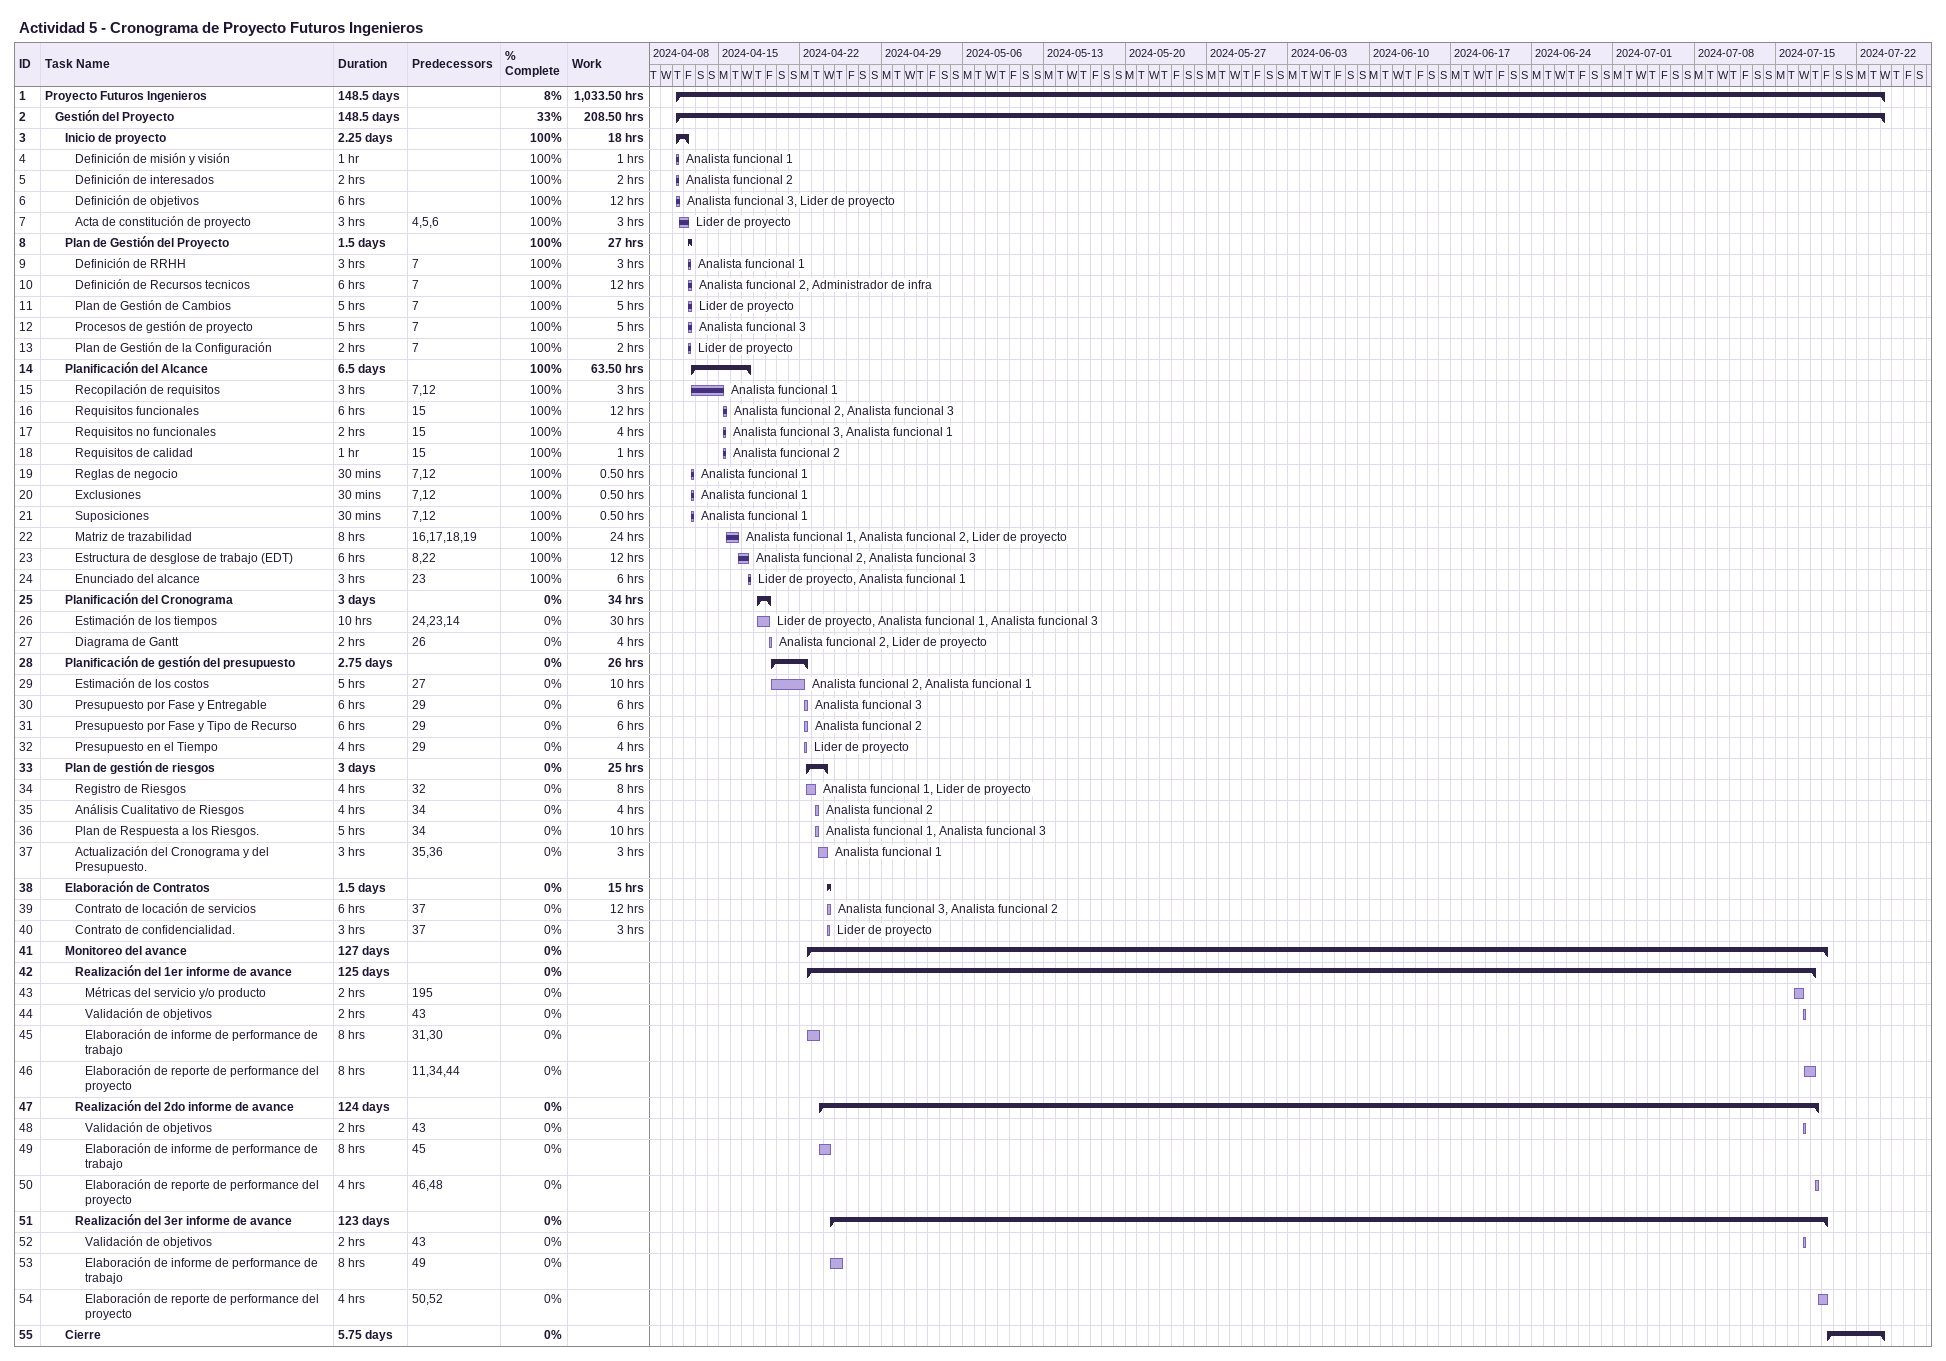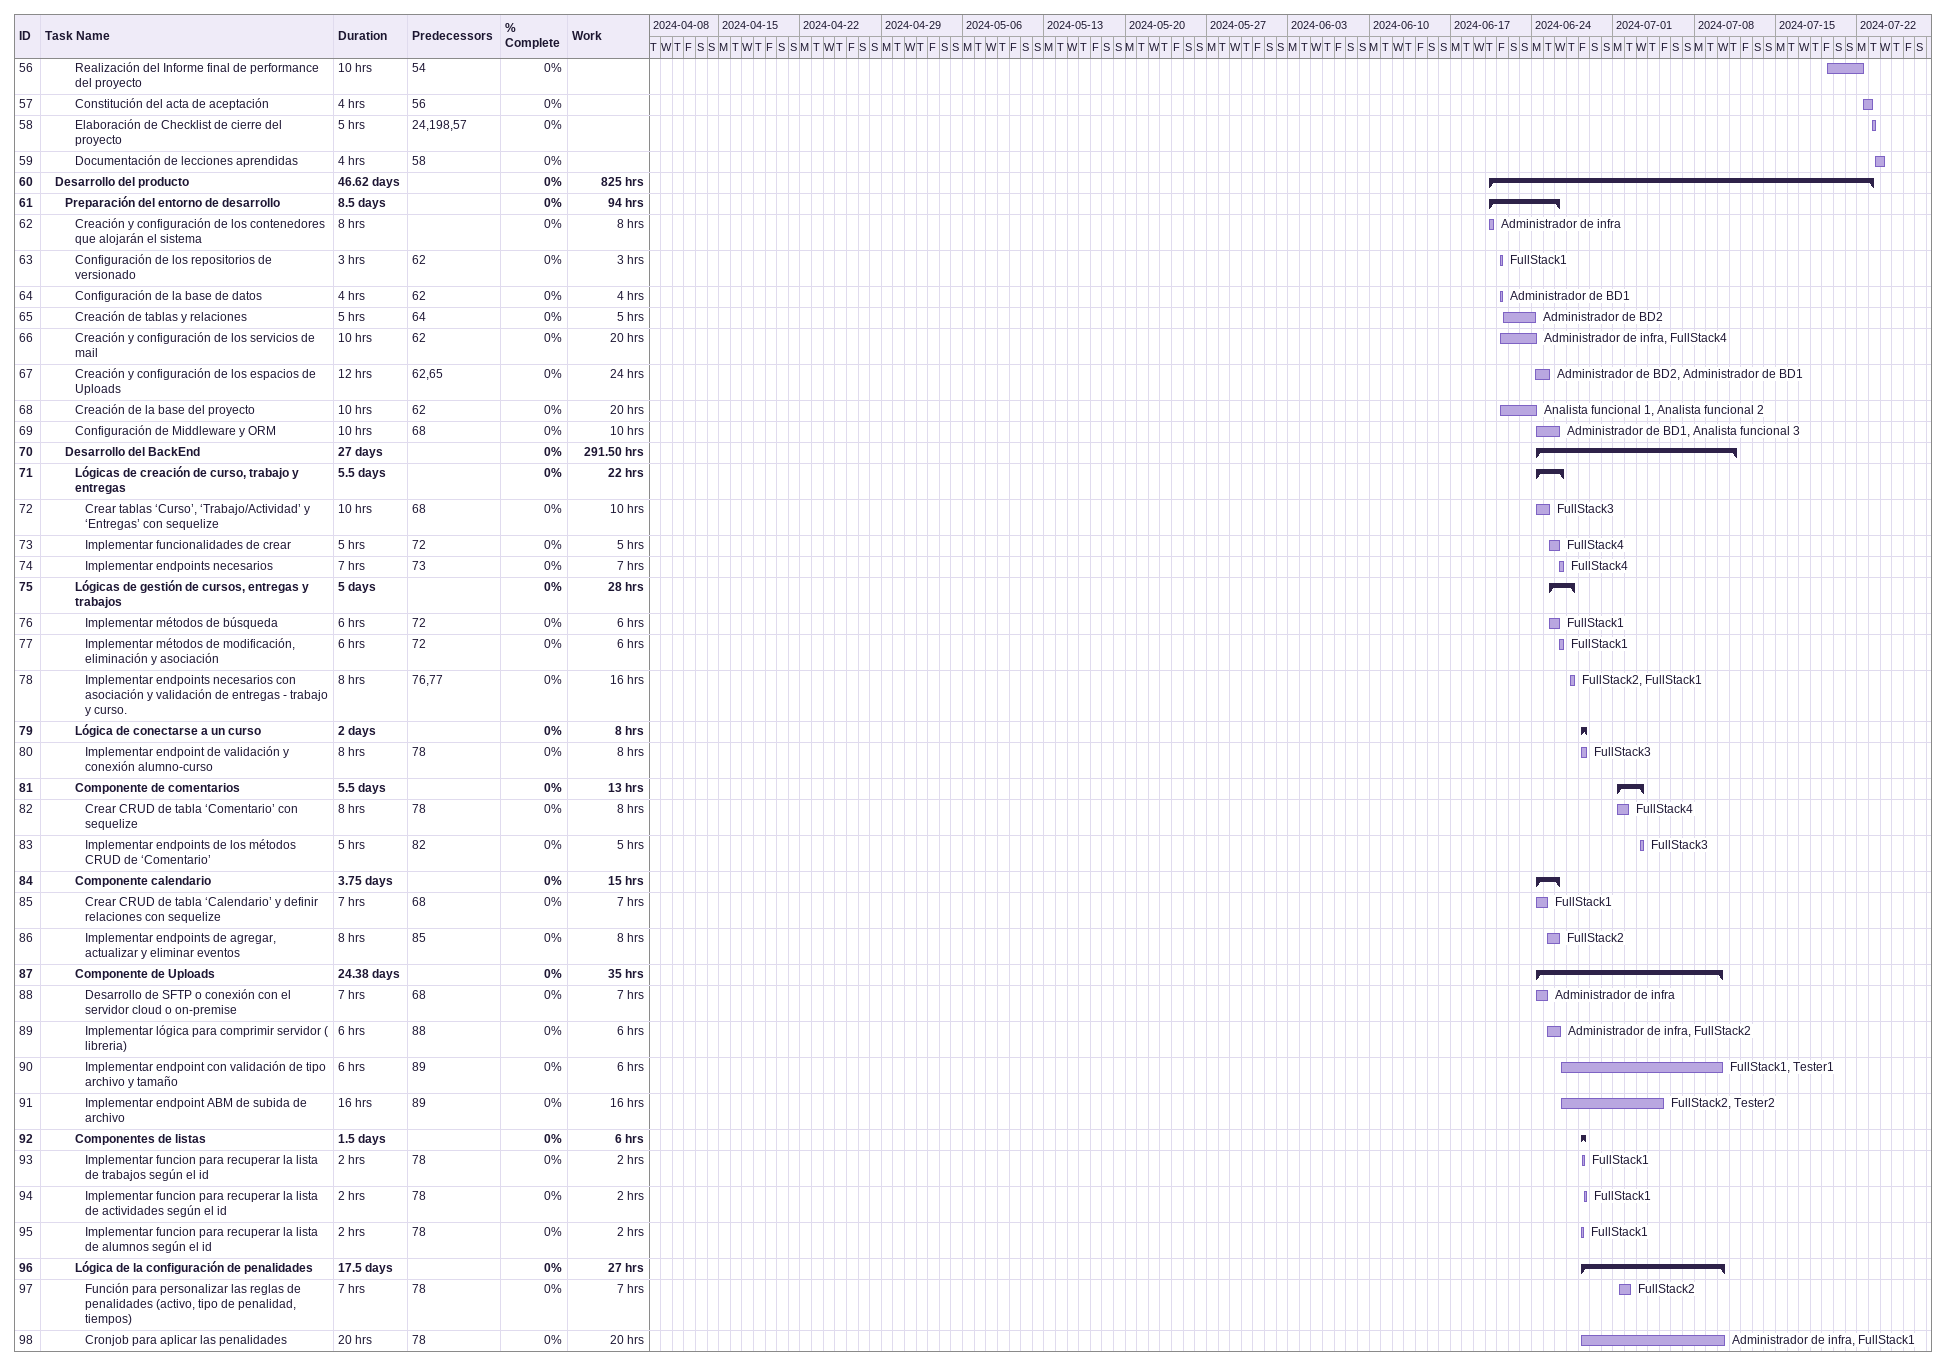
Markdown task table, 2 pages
Actividad 5 - Cronograma de Proyecto Futuros Ingenieros

| ID | Level | Task | Duration | Start | Finish | Predecessors | Resources | % complete | Work (h) |
|---|---|---|---|---|---|---|---|---|---|
| 1 | 1 | **Proyecto Futuros Ingenieros** | 148.5d | 2024-04-11 | 2024-07-24 |  |  | 8 | 1033.50 |
| 2 | 2 | **Gestión del Proyecto** | 148.5d | 2024-04-11 | 2024-07-24 |  |  | 33 | 208.50 |
| 3 | 3 | **Inicio de proyecto** | 2.25d | 2024-04-11 | 2024-04-12 |  |  | 100 | 18 |
| 4 | 4 | Definición de misión y visión | 1h | 2024-04-11 | 2024-04-11 |  | Analista funcional 1 | 100 | 1 |
| 5 | 4 | Definición de interesados | 2h | 2024-04-11 | 2024-04-11 |  | Analista funcional 2 | 100 | 2 |
| 6 | 4 | Definición de objetivos | 6h | 2024-04-11 | 2024-04-11 |  | Analista funcional 3, Lider de proyecto | 100 | 12 |
| 7 | 4 | Acta de constitución de proyecto | 3h | 2024-04-11 | 2024-04-12 | 4, 5, 6 | Lider de proyecto | 100 | 3 |
| 8 | 3 | **Plan de Gestión del Proyecto** | 1.5d | 2024-04-12 | 2024-04-12 |  |  | 100 | 27 |
| 9 | 4 | Definición de RRHH | 3h | 2024-04-12 | 2024-04-12 | 7 | Analista funcional 1 | 100 | 3 |
| 10 | 4 | Definición de Recursos tecnicos | 6h | 2024-04-12 | 2024-04-12 | 7 | Analista funcional 2, Administrador de infra | 100 | 12 |
| 11 | 4 | Plan de Gestión de Cambios | 5h | 2024-04-12 | 2024-04-12 | 7 | Lider de proyecto | 100 | 5 |
| 12 | 4 | Procesos de gestión de proyecto | 5h | 2024-04-12 | 2024-04-12 | 7 | Analista funcional 3 | 100 | 5 |
| 13 | 4 | Plan de Gestión de la Configuración | 2h | 2024-04-12 | 2024-04-12 | 7 | Lider de proyecto | 100 | 2 |
| 14 | 3 | **Planificación del Alcance** | 6.5d | 2024-04-12 | 2024-04-17 |  |  | 100 | 63.50 |
| 15 | 4 | Recopilación de requisitos | 3h | 2024-04-12 | 2024-04-15 | 7, 12 | Analista funcional 1 | 100 | 3 |
| 16 | 4 | Requisitos funcionales | 6h | 2024-04-15 | 2024-04-15 | 15 | Analista funcional 2, Analista funcional 3 | 100 | 12 |
| 17 | 4 | Requisitos no funcionales | 2h | 2024-04-15 | 2024-04-15 | 15 | Analista funcional 3, Analista funcional 1 | 100 | 4 |
| 18 | 4 | Requisitos de calidad | 1h | 2024-04-15 | 2024-04-15 | 15 | Analista funcional 2 | 100 | 1 |
| 19 | 4 | Reglas de negocio | 30min | 2024-04-12 | 2024-04-12 | 7, 12 | Analista funcional 1 | 100 | 0.50 |
| 20 | 4 | Exclusiones | 30min | 2024-04-12 | 2024-04-12 | 7, 12 | Analista funcional 1 | 100 | 0.50 |
| 21 | 4 | Suposiciones | 30min | 2024-04-12 | 2024-04-12 | 7, 12 | Analista funcional 1 | 100 | 0.50 |
| 22 | 4 | Matriz de trazabilidad | 8h | 2024-04-15 | 2024-04-16 | 16, 17, 18, 19 | Analista funcional 1, Analista funcional 2, Lider de proyecto | 100 | 24 |
| 23 | 4 | Estructura de desglose de trabajo (EDT) | 6h | 2024-04-16 | 2024-04-17 | 8, 22 | Analista funcional 2, Analista funcional 3 | 100 | 12 |
| 24 | 4 | Enunciado del alcance | 3h | 2024-04-17 | 2024-04-17 | 23 | Lider de proyecto, Analista funcional 1 | 100 | 6 |
| 25 | 3 | **Planificación del Cronograma** | 3d | 2024-04-18 | 2024-04-19 |  |  | 0 | 34 |
| 26 | 4 | Estimación de los tiempos | 10h | 2024-04-18 | 2024-04-19 | 24, 23, 14 | Lider de proyecto, Analista funcional 1, Analista funcional 3 | 0 | 30 |
| 27 | 4 | Diagrama de Gantt | 2h | 2024-04-19 | 2024-04-19 | 26 | Analista funcional 2, Lider de proyecto | 0 | 4 |
| 28 | 3 | **Planificación de gestión del presupuesto** | 2.75d | 2024-04-19 | 2024-04-22 |  |  | 0 | 26 |
| 29 | 4 | Estimación de los costos | 5h | 2024-04-19 | 2024-04-22 | 27 | Analista funcional 2, Analista funcional 1 | 0 | 10 |
| 30 | 4 | Presupuesto por Fase y Entregable | 6h | 2024-04-22 | 2024-04-22 | 29 | Analista funcional 3 | 0 | 6 |
| 31 | 4 | Presupuesto por Fase y Tipo de Recurso | 6h | 2024-04-22 | 2024-04-22 | 29 | Analista funcional 2 | 0 | 6 |
| 32 | 4 | Presupuesto en el Tiempo | 4h | 2024-04-22 | 2024-04-22 | 29 | Lider de proyecto | 0 | 4 |
| 33 | 3 | **Plan de gestión de riesgos** | 3d | 2024-04-22 | 2024-04-24 |  |  | 0 | 25 |
| 34 | 4 | Registro de Riesgos | 4h | 2024-04-22 | 2024-04-23 | 32 | Analista funcional 1, Lider de proyecto | 0 | 8 |
| 35 | 4 | Análisis Cualitativo de Riesgos | 4h | 2024-04-23 | 2024-04-23 | 34 | Analista funcional 2 | 0 | 4 |
| 36 | 4 | Plan de Respuesta a los Riesgos. | 5h | 2024-04-23 | 2024-04-23 | 34 | Analista funcional 1, Analista funcional 3 | 0 | 10 |
| 37 | 4 | Actualización del Cronograma y del Presupuesto. | 3h | 2024-04-23 | 2024-04-24 | 35, 36 | Analista funcional 1 | 0 | 3 |
| 38 | 3 | **Elaboración de Contratos** | 1.5d | 2024-04-24 | 2024-04-24 |  |  | 0 | 15 |
| 39 | 4 | Contrato de locación de servicios | 6h | 2024-04-24 | 2024-04-24 | 37 | Analista funcional 3, Analista funcional 2 | 0 | 12 |
| 40 | 4 | Contrato de confidencialidad. | 3h | 2024-04-24 | 2024-04-24 | 37 | Lider de proyecto | 0 | 3 |
| 41 | 3 | **Monitoreo del avance** | 127d | 2024-04-22 | 2024-07-19 |  |  | 0 |  |
| 42 | 4 | **Realización del 1er informe de avance** | 125d | 2024-04-22 | 2024-07-18 |  |  | 0 |  |
| 43 | 5 | Métricas del servicio y/o producto | 2h | 2024-07-16 | 2024-07-17 | 195 |  | 0 |  |
| 44 | 5 | Validación de objetivos | 2h | 2024-07-17 | 2024-07-17 | 43 |  | 0 |  |
| 45 | 5 | Elaboración de informe de performance de trabajo | 8h | 2024-04-22 | 2024-04-23 | 31, 30 |  | 0 |  |
| 46 | 5 | Elaboración de reporte de performance del proyecto | 8h | 2024-07-17 | 2024-07-18 | 11, 34, 44 |  | 0 |  |
| 47 | 4 | **Realización del 2do informe de avance** | 124d | 2024-04-23 | 2024-07-18 |  |  | 0 |  |
| 48 | 5 | Validación de objetivos | 2h | 2024-07-17 | 2024-07-17 | 43 |  | 0 |  |
| 49 | 5 | Elaboración de informe de performance de trabajo | 8h | 2024-04-23 | 2024-04-24 | 45 |  | 0 |  |
| 50 | 5 | Elaboración de reporte de performance del proyecto | 4h | 2024-07-18 | 2024-07-18 | 46, 48 |  | 0 |  |
| 51 | 4 | **Realización del 3er informe de avance** | 123d | 2024-04-24 | 2024-07-19 |  |  | 0 |  |
| 52 | 5 | Validación de objetivos | 2h | 2024-07-17 | 2024-07-17 | 43 |  | 0 |  |
| 53 | 5 | Elaboración de informe de performance de trabajo | 8h | 2024-04-24 | 2024-04-25 | 49 |  | 0 |  |
| 54 | 5 | Elaboración de reporte de performance del proyecto | 4h | 2024-07-18 | 2024-07-19 | 50, 52 |  | 0 |  |
| 55 | 3 | **Cierre** | 5.75d | 2024-07-19 | 2024-07-24 |  |  | 0 |  |
| 56 | 4 | Realización del Informe final de performance del proyecto | 10h | 2024-07-19 | 2024-07-22 | 54 |  | 0 |  |
| 57 | 4 | Constitución del acta de aceptación | 4h | 2024-07-22 | 2024-07-23 | 56 |  | 0 |  |
| 58 | 4 | Elaboración de Checklist de cierre del proyecto | 5h | 2024-07-23 | 2024-07-23 | 24, 198, 57 |  | 0 |  |
| 59 | 4 | Documentación de lecciones aprendidas | 4h | 2024-07-23 | 2024-07-24 | 58 |  | 0 |  |
| 60 | 2 | **Desarrollo del producto** | 46.62d | 2024-06-20 | 2024-07-23 |  |  | 0 | 825 |
| 61 | 3 | **Preparación del entorno de desarrollo** | 8.5d | 2024-06-20 | 2024-06-26 |  |  | 0 | 94 |
| 62 | 4 | Creación y configuración de los contenedores que alojarán el sistema | 8h | 2024-06-20 | 2024-06-20 |  | Administrador de infra | 0 | 8 |
| 63 | 4 | Configuración de los repositorios de versionado | 3h | 2024-06-21 | 2024-06-21 | 62 | FullStack1 | 0 | 3 |
| 64 | 4 | Configuración de la base de datos | 4h | 2024-06-21 | 2024-06-21 | 62 | Administrador de BD1 | 0 | 4 |
| 65 | 4 | Creación de tablas y relaciones | 5h | 2024-06-21 | 2024-06-24 | 64 | Administrador de BD2 | 0 | 5 |
| 66 | 4 | Creación y configuración de los servicios de mail | 10h | 2024-06-21 | 2024-06-24 | 62 | Administrador de infra, FullStack4 | 0 | 20 |
| 67 | 4 | Creación y configuración de los espacios de Uploads | 12h | 2024-06-24 | 2024-06-25 | 62, 65 | Administrador de BD2, Administrador de BD1 | 0 | 24 |
| 68 | 4 | Creación de la base del proyecto | 10h | 2024-06-21 | 2024-06-24 | 62 | Analista funcional 1, Analista funcional 2 | 0 | 20 |
| 69 | 4 | Configuración de Middleware y ORM | 10h | 2024-06-24 | 2024-06-26 | 68 | Administrador de BD1, Analista funcional 3 | 0 | 10 |
| 70 | 3 | **Desarrollo del BackEnd** | 27d | 2024-06-24 | 2024-07-11 |  |  | 0 | 291.50 |
| 71 | 4 | **Lógicas de creación de curso, trabajo y entregas** | 5.5d | 2024-06-24 | 2024-06-26 |  |  | 0 | 22 |
| 72 | 5 | Crear tablas ‘Curso’, ‘Trabajo/Actividad’ y ‘Entregas’ con sequelize | 10h | 2024-06-24 | 2024-06-25 | 68 | FullStack3 | 0 | 10 |
| 73 | 5 | Implementar funcionalidades de crear | 5h | 2024-06-25 | 2024-06-26 | 72 | FullStack4 | 0 | 5 |
| 74 | 5 | Implementar endpoints necesarios | 7h | 2024-06-26 | 2024-06-26 | 73 | FullStack4 | 0 | 7 |
| 75 | 4 | **Lógicas de gestión de cursos, entregas y trabajos** | 5d | 2024-06-25 | 2024-06-27 |  |  | 0 | 28 |
| 76 | 5 | Implementar métodos de búsqueda | 6h | 2024-06-25 | 2024-06-26 | 72 | FullStack1 | 0 | 6 |
| 77 | 5 | Implementar métodos de modificación, eliminación y asociación | 6h | 2024-06-26 | 2024-06-26 | 72 | FullStack1 | 0 | 6 |
| 78 | 5 | Implementar endpoints necesarios con asociación y validación de entregas - trabajo y curso. | 8h | 2024-06-27 | 2024-06-27 | 76, 77 | FullStack2, FullStack1 | 0 | 16 |
| 79 | 4 | **Lógica de conectarse a un curso** | 2d | 2024-06-28 | 2024-06-28 |  |  | 0 | 8 |
| 80 | 5 | Implementar endpoint de validación y conexión alumno-curso | 8h | 2024-06-28 | 2024-06-28 | 78 | FullStack3 | 0 | 8 |
| 81 | 4 | **Componente de comentarios** | 5.5d | 2024-07-01 | 2024-07-03 |  |  | 0 | 13 |
| 82 | 5 | Crear CRUD de tabla ‘Comentario’ con sequelize | 8h | 2024-07-01 | 2024-07-02 | 78 | FullStack4 | 0 | 8 |
| 83 | 5 | Implementar endpoints de los métodos CRUD de ‘Comentario’ | 5h | 2024-07-03 | 2024-07-03 | 82 | FullStack3 | 0 | 5 |
| 84 | 4 | **Componente calendario** | 3.75d | 2024-06-24 | 2024-06-26 |  |  | 0 | 15 |
| 85 | 5 | Crear CRUD de tabla ‘Calendario’ y definir relaciones con sequelize | 7h | 2024-06-24 | 2024-06-25 | 68 | FullStack1 | 0 | 7 |
| 86 | 5 | Implementar endpoints de agregar, actualizar y eliminar eventos | 8h | 2024-06-25 | 2024-06-26 | 85 | FullStack2 | 0 | 8 |
| 87 | 4 | **Componente de Uploads** | 24.38d | 2024-06-24 | 2024-07-10 |  |  | 0 | 35 |
| 88 | 5 | Desarrollo de SFTP o conexión con el servidor cloud o on-premise | 7h | 2024-06-24 | 2024-06-25 | 68 | Administrador de infra | 0 | 7 |
| 89 | 5 | Implementar lógica para comprimir servidor ( libreria) | 6h | 2024-06-25 | 2024-06-26 | 88 | Administrador de infra, FullStack2 | 0 | 6 |
| 90 | 5 | Implementar endpoint con validación de tipo archivo y tamaño | 6h | 2024-06-26 | 2024-07-10 | 89 | FullStack1, Tester1 | 0 | 6 |
| 91 | 5 | Implementar endpoint ABM de subida de archivo | 16h | 2024-06-26 | 2024-07-05 | 89 | FullStack2, Tester2 | 0 | 16 |
| 92 | 4 | **Componentes de listas** | 1.5d | 2024-06-28 | 2024-06-28 |  |  | 0 | 6 |
| 93 | 5 | Implementar funcion para recuperar la lista de trabajos según el id | 2h | 2024-06-28 | 2024-06-28 | 78 | FullStack1 | 0 | 2 |
| 94 | 5 | Implementar funcion para recuperar la lista de actividades según el id | 2h | 2024-06-28 | 2024-06-28 | 78 | FullStack1 | 0 | 2 |
| 95 | 5 | Implementar funcion para recuperar la lista de alumnos según el id | 2h | 2024-06-28 | 2024-06-28 | 78 | FullStack1 | 0 | 2 |
| 96 | 4 | **Lógica de la configuración de penalidades** | 17.5d | 2024-06-28 | 2024-07-10 |  |  | 0 | 27 |
| 97 | 5 | Función para personalizar las reglas de penalidades (activo, tipo de penalidad, tiempos) | 7h | 2024-07-01 | 2024-07-02 | 78 | FullStack2 | 0 | 7 |
| 98 | 5 | Cronjob para aplicar las penalidades | 20h | 2024-06-28 | 2024-07-10 | 78 | Administrador de infra, FullStack1 | 0 | 20 |
